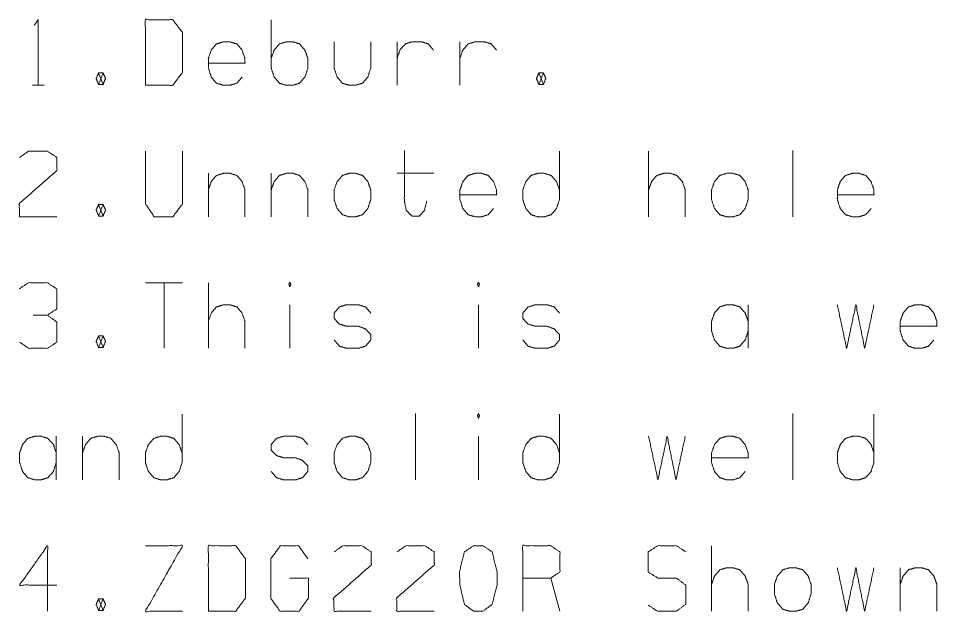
# Paper-space layout 'SHT2' of a CAD drawing. Header units: millimetres. Extents: x 0 to 420, y 0 to 297.
# Drawn here: x 331.84 to 365.11, y 202.37 to 223.89 of the extents above; entities that cross this region are included whole.
import ezdxf

# ---------------------------------------------------------------- set-up
doc = ezdxf.new("R2010")
doc.units = ezdxf.units.MM
doc.layers.add('101', color=7, linetype='Continuous', true_color=0xffffff)

psp = doc.layouts.new('SHT2')

# ---------------------------------------------------------------- linework, layer by layer
at = {"layer": '101', "color": 72, "linetype": 'Continuous', "lineweight": 18}
for p, q in [((340.993, 222.091), (340.993, 223.841)), ((345.546, 221.466), (345.546, 223.041)), ((347.823, 221.466), (347.823, 223.041)), ((334.747, 221.916), (334.906, 221.491)), ((350.682, 221.916), (350.842, 221.491)), ((332.347, 221.466), (332.771, 221.466)), ((354.652, 216.703), (354.652, 219.078)), ((359.877, 219.103), (359.877, 216.703)), ((338.717, 218.278), (338.717, 216.703)), ((340.993, 218.278), (340.993, 216.703)), ((345.546, 218.278), (346.872, 218.278)), ((334.747, 217.153), (334.906, 216.728)), ((337.784, 214.316), (336.44, 214.316)), ((337.112, 214.316), (337.112, 211.941)), ((338.717, 211.941), (338.717, 214.316)), ((341.665, 213.516), (341.665, 211.941)), ((348.494, 213.516), (348.494, 211.941)), ((358.254, 211.941), (358.254, 213.516)), ((334.747, 212.391), (334.906, 211.966)), ((346.218, 209.578), (346.218, 207.178)), ((359.877, 209.578), (359.877, 207.178)), ((333.213, 207.178), (333.213, 208.753)), ((334.164, 208.753), (334.164, 207.178)), ((348.494, 208.753), (348.494, 207.178)), ((356.929, 202.416), (356.929, 204.791)), ((363.758, 203.991), (363.758, 202.416)), ((351.442, 202.416), (351.107, 203.616)), ((334.747, 202.866), (334.906, 202.441))]:
    psp.add_line(p, q, dxfattribs=at)
for points, knots in [([(332.418, 223.641), (332.559, 223.841), (332.559, 221.466)], [0, 0, 0.093493, 1, 1]), ([(336.44, 221.466), (337.43, 221.466), (337.784, 221.941), (337.784, 223.366), (337.43, 223.841), (336.44, 223.841), (336.44, 221.466)], [0, 0, 0.142136, 0.227162, 0.431789, 0.516815, 0.658951, 1, 1]), ([(339.936, 221.766), (339.742, 221.541), (339.495, 221.466), (339.265, 221.466), (339.017, 221.541), (338.823, 221.766), (338.717, 222.091), (338.717, 222.441), (338.823, 222.741), (339.017, 222.966), (339.265, 223.041), (339.495, 223.041), (339.742, 222.966), (339.936, 222.741), (340.042, 222.441), (340.042, 222.266), (338.717, 222.266)], [0, 0, 0.053947, 0.100855, 0.14254, 0.189447, 0.243395, 0.305416, 0.368915, 0.42664, 0.480587, 0.527494, 0.569179, 0.616087, 0.670034, 0.727758, 0.759509, 1, 1]), ([(340.993, 222.091), (341.099, 221.766), (341.294, 221.541), (341.541, 221.466), (341.771, 221.466), (342.018, 221.541), (342.213, 221.766), (342.319, 222.091), (342.319, 222.441), (342.213, 222.741), (342.018, 222.966), (341.771, 223.041), (341.541, 223.041), (341.294, 222.966), (341.099, 222.741), (340.993, 222.441)], [0, 0, 0.078529, 0.146836, 0.206229, 0.259009, 0.318403, 0.38671, 0.46524, 0.54564, 0.61873, 0.687037, 0.746431, 0.799211, 0.858605, 0.926912, 1, 1]), ([(343.27, 223.041), (343.27, 222.091), (343.376, 221.766), (343.57, 221.541), (343.818, 221.466), (344.047, 221.466), (344.295, 221.541), (344.489, 221.766), (344.595, 222.091), (344.595, 223.041)], [0, 0, 0.242015, 0.329107, 0.404862, 0.470731, 0.529267, 0.595137, 0.670892, 0.757985, 1, 1]), ([(345.546, 222.441), (345.652, 222.741), (345.847, 222.966), (346.094, 223.041), (346.43, 223.041), (346.677, 222.966), (346.872, 222.741)], [0, 0, 0.180183, 0.348577, 0.494998, 0.685177, 0.831597, 1, 1]), ([(347.823, 222.441), (347.929, 222.741), (348.123, 222.966), (348.371, 223.041), (348.706, 223.041), (348.954, 222.966), (349.148, 222.741)], [0, 0, 0.180186, 0.348584, 0.494996, 0.68519, 0.831602, 1, 1]), ([(334.747, 221.491), (334.906, 221.491), (334.995, 221.716), (334.906, 221.916), (334.747, 221.916), (334.659, 221.716), (334.747, 221.491), (334.906, 221.916)], [0, 0, 0.093967, 0.236787, 0.365957, 0.459924, 0.589093, 0.731914, 1, 1]), ([(350.682, 221.491), (350.842, 221.491), (350.93, 221.716), (350.842, 221.916), (350.682, 221.916), (350.594, 221.716), (350.682, 221.491), (350.842, 221.916)], [0, 0, 0.093976, 0.236793, 0.365959, 0.459935, 0.589101, 0.731917, 1, 1]), ([(331.887, 218.853), (332.206, 219.078), (332.895, 219.078), (333.231, 218.853), (333.231, 218.378), (331.87, 217.178), (331.887, 216.703), (333.231, 216.703)], [0, 0, 0.069691, 0.192975, 0.265273, 0.350228, 0.674739, 0.759753, 1, 1]), ([(336.44, 219.078), (336.44, 217.178), (336.759, 216.703), (337.43, 216.703), (337.784, 217.178), (337.784, 219.078)], [0, 0, 0.33715, 0.4386, 0.557782, 0.66285, 1, 1]), ([(346.624, 217.278), (346.536, 216.928), (346.342, 216.728), (346.094, 216.728), (345.882, 216.928), (345.811, 217.278), (345.811, 219.103)], [0, 0, 0.107405, 0.190393, 0.264024, 0.350759, 0.456999, 1, 1]), ([(351.425, 219.078), (351.425, 217.328), (351.319, 217.003), (351.124, 216.778), (350.877, 216.703), (350.647, 216.703), (350.4, 216.778), (350.205, 217.003), (350.099, 217.328), (350.099, 217.678), (350.205, 217.978), (350.4, 218.203), (350.647, 218.278), (350.877, 218.278), (351.124, 218.203), (351.319, 217.978), (351.425, 217.678)], [0, 0, 0.286726, 0.34274, 0.391457, 0.433823, 0.47147, 0.513836, 0.562558, 0.61857, 0.675917, 0.728048, 0.77677, 0.819136, 0.856783, 0.899149, 0.947866, 1, 1]), ([(338.717, 217.678), (338.823, 217.978), (339.017, 218.203), (339.265, 218.278), (339.495, 218.278), (339.742, 218.203), (339.936, 217.978), (340.042, 217.678), (340.042, 216.703)], [0, 0, 0.107751, 0.20845, 0.296009, 0.373819, 0.461377, 0.562077, 0.669825, 1, 1]), ([(340.993, 217.678), (341.099, 217.978), (341.294, 218.203), (341.541, 218.278), (341.771, 218.278), (342.018, 218.203), (342.213, 217.978), (342.319, 217.678), (342.319, 216.703)], [0, 0, 0.107748, 0.208448, 0.296006, 0.373816, 0.461375, 0.562074, 0.669825, 1, 1]), ([(343.376, 217.003), (343.57, 216.778), (343.818, 216.703), (344.047, 216.703), (344.295, 216.778), (344.489, 217.003), (344.595, 217.328), (344.595, 217.678), (344.489, 217.978), (344.295, 218.203), (344.047, 218.278), (343.818, 218.278), (343.57, 218.203), (343.376, 217.978), (343.27, 217.678), (343.27, 217.328), (343.376, 217.003)], [0, 0, 0.063224, 0.118197, 0.16705, 0.222023, 0.285247, 0.357933, 0.432351, 0.500001, 0.563225, 0.618199, 0.667051, 0.722025, 0.785248, 0.852898, 0.927315, 1, 1]), ([(349.042, 217.003), (348.848, 216.778), (348.6, 216.703), (348.371, 216.703), (348.123, 216.778), (347.929, 217.003), (347.823, 217.328), (347.823, 217.678), (347.929, 217.978), (348.123, 218.203), (348.371, 218.278), (348.6, 218.278), (348.848, 218.203), (349.042, 217.978), (349.148, 217.678), (349.148, 217.503), (347.823, 217.503)], [0, 0, 0.053948, 0.100859, 0.142544, 0.189448, 0.243396, 0.305417, 0.368916, 0.42664, 0.480587, 0.527492, 0.569177, 0.616088, 0.670036, 0.72776, 0.759511, 1, 1]), ([(354.652, 217.678), (354.758, 217.978), (354.953, 218.203), (355.2, 218.278), (355.43, 218.278), (355.677, 218.203), (355.872, 217.978), (355.978, 217.678), (355.978, 216.703)], [0, 0, 0.107753, 0.208452, 0.296004, 0.373813, 0.461379, 0.562078, 0.669826, 1, 1]), ([(357.035, 217.003), (357.229, 216.778), (357.477, 216.703), (357.706, 216.703), (357.954, 216.778), (358.148, 217.003), (358.254, 217.328), (358.254, 217.678), (358.148, 217.978), (357.954, 218.203), (357.706, 218.278), (357.477, 218.278), (357.229, 218.203), (357.035, 217.978), (356.929, 217.678), (356.929, 217.328), (357.035, 217.003)], [0, 0, 0.063224, 0.118201, 0.167054, 0.222023, 0.285246, 0.357933, 0.432351, 0.500003, 0.563226, 0.618195, 0.667048, 0.722026, 0.785249, 0.852898, 0.927315, 1, 1]), ([(362.701, 217.003), (362.507, 216.778), (362.259, 216.703), (362.03, 216.703), (361.782, 216.778), (361.588, 217.003), (361.482, 217.328), (361.482, 217.678), (361.588, 217.978), (361.782, 218.203), (362.03, 218.278), (362.259, 218.278), (362.507, 218.203), (362.701, 217.978), (362.807, 217.678), (362.807, 217.503), (361.482, 217.503)], [0, 0, 0.053942, 0.100853, 0.142537, 0.189448, 0.243395, 0.305415, 0.368913, 0.426636, 0.480583, 0.527493, 0.569178, 0.616089, 0.670031, 0.727756, 0.759507, 1, 1]), ([(334.747, 216.728), (334.906, 216.728), (334.995, 216.953), (334.906, 217.153), (334.747, 217.153), (334.659, 216.953), (334.747, 216.728), (334.906, 217.153)], [0, 0, 0.093967, 0.236787, 0.365957, 0.459924, 0.589093, 0.731914, 1, 1]), ([(332.895, 213.141), (333.231, 213.366), (333.231, 214.091), (332.895, 214.316), (332.206, 214.316), (331.87, 214.091)], [0, 0, 0.153877, 0.429855, 0.583732, 0.846129, 1, 1]), ([(341.665, 214.166), (341.7, 214.266), (341.665, 214.341), (341.63, 214.266), (341.665, 214.166)], [0, 0, 0.28063, 0.499979, 0.719352, 1, 1]), ([(348.494, 214.166), (348.53, 214.266), (348.494, 214.341), (348.459, 214.266), (348.494, 214.166)], [0, 0, 0.280642, 0.5, 0.719358, 1, 1]), ([(338.717, 212.916), (338.823, 213.216), (339.017, 213.441), (339.265, 213.516), (339.495, 213.516), (339.742, 213.441), (339.936, 213.216), (340.042, 212.916), (340.042, 211.941)], [0, 0, 0.107751, 0.20845, 0.296009, 0.373819, 0.461377, 0.562077, 0.669825, 1, 1]), ([(343.27, 212.241), (343.464, 212.016), (343.712, 211.941), (344.154, 211.941), (344.401, 212.016), (344.595, 212.241), (344.595, 212.441), (344.401, 212.641), (344.154, 212.741), (343.712, 212.741), (343.464, 212.816), (343.27, 213.016), (343.27, 213.216), (343.464, 213.441), (343.712, 213.516), (344.154, 213.516), (344.401, 213.441), (344.595, 213.216)], [0, 0, 0.059087, 0.110464, 0.198265, 0.249642, 0.308729, 0.348471, 0.403897, 0.456927, 0.544728, 0.596106, 0.651529, 0.691271, 0.750358, 0.801735, 0.889536, 0.940913, 1, 1]), ([(350.099, 212.241), (350.294, 212.016), (350.541, 211.941), (350.983, 211.941), (351.23, 212.016), (351.425, 212.241), (351.425, 212.441), (351.23, 212.641), (350.983, 212.741), (350.541, 212.741), (350.294, 212.816), (350.099, 213.016), (350.099, 213.216), (350.294, 213.441), (350.541, 213.516), (350.983, 213.516), (351.23, 213.441), (351.425, 213.216)], [0, 0, 0.059087, 0.110467, 0.198263, 0.249643, 0.30873, 0.348471, 0.403896, 0.456929, 0.544726, 0.596107, 0.651529, 0.69127, 0.750357, 0.801737, 0.889533, 0.940913, 1, 1]), ([(358.254, 212.916), (358.148, 213.216), (357.954, 213.441), (357.706, 213.516), (357.477, 213.516), (357.229, 213.441), (357.035, 213.216), (356.929, 212.916), (356.929, 212.566), (357.035, 212.241), (357.229, 212.016), (357.477, 211.941), (357.706, 211.941), (357.954, 212.016), (358.148, 212.241), (358.254, 212.566)], [0, 0, 0.073091, 0.141398, 0.200787, 0.253567, 0.312965, 0.381272, 0.45436, 0.53476, 0.613289, 0.681595, 0.740993, 0.793773, 0.853162, 0.921469, 1, 1]), ([(361.482, 213.516), (361.817, 211.941), (362.153, 213.516), (362.471, 211.941), (362.807, 213.516)], [0, 0, 0.250139, 0.500279, 0.74986, 1, 1]), ([(364.978, 212.241), (364.783, 212.016), (364.536, 211.941), (364.306, 211.941), (364.059, 212.016), (363.864, 212.241), (363.758, 212.566), (363.758, 212.916), (363.864, 213.216), (364.059, 213.441), (364.306, 213.516), (364.536, 213.516), (364.783, 213.441), (364.978, 213.216), (365.084, 212.916), (365.084, 212.741), (363.758, 212.741)], [0, 0, 0.053948, 0.100852, 0.142537, 0.189448, 0.243396, 0.305417, 0.368916, 0.42664, 0.480587, 0.527499, 0.569184, 0.616088, 0.670036, 0.72776, 0.759511, 1, 1]), ([(331.887, 212.166), (332.206, 211.941), (332.895, 211.941), (333.231, 212.166), (333.231, 212.891), (332.895, 213.141), (332.382, 213.141)], [0, 0, 0.124118, 0.343684, 0.472445, 0.703375, 0.836734, 1, 1]), ([(334.747, 211.966), (334.906, 211.966), (334.995, 212.191), (334.906, 212.391), (334.747, 212.391), (334.659, 212.191), (334.747, 211.966), (334.906, 212.391)], [0, 0, 0.093967, 0.236787, 0.365957, 0.459924, 0.589093, 0.731914, 1, 1]), ([(337.766, 209.553), (337.766, 207.803), (337.66, 207.478), (337.466, 207.253), (337.218, 207.178), (336.988, 207.178), (336.741, 207.253), (336.546, 207.478), (336.44, 207.803), (336.44, 208.153), (336.546, 208.453), (336.741, 208.678), (336.988, 208.753), (337.218, 208.753), (337.466, 208.678), (337.66, 208.453), (337.766, 208.153)], [0, 0, 0.286728, 0.34274, 0.391461, 0.433825, 0.471472, 0.513836, 0.562557, 0.61857, 0.675918, 0.728051, 0.776772, 0.819136, 0.856783, 0.899147, 0.947868, 1, 1]), ([(348.494, 209.403), (348.53, 209.503), (348.494, 209.578), (348.459, 209.503), (348.494, 209.403)], [0, 0, 0.280642, 0.5, 0.719358, 1, 1]), ([(351.425, 209.553), (351.425, 207.803), (351.319, 207.478), (351.124, 207.253), (350.877, 207.178), (350.647, 207.178), (350.4, 207.253), (350.205, 207.478), (350.099, 207.803), (350.099, 208.153), (350.205, 208.453), (350.4, 208.678), (350.647, 208.753), (350.877, 208.753), (351.124, 208.678), (351.319, 208.453), (351.425, 208.153)], [0, 0, 0.286726, 0.34274, 0.391457, 0.433823, 0.47147, 0.513836, 0.562558, 0.61857, 0.675917, 0.728048, 0.77677, 0.819136, 0.856783, 0.899149, 0.947866, 1, 1]), ([(362.807, 209.553), (362.807, 207.803), (362.701, 207.478), (362.507, 207.253), (362.259, 207.178), (362.03, 207.178), (361.782, 207.253), (361.588, 207.478), (361.482, 207.803), (361.482, 208.153), (361.588, 208.453), (361.782, 208.678), (362.03, 208.753), (362.259, 208.753), (362.507, 208.678), (362.701, 208.453), (362.807, 208.153)], [0, 0, 0.286726, 0.34274, 0.391457, 0.433823, 0.47147, 0.513836, 0.562558, 0.61857, 0.675917, 0.728048, 0.77677, 0.819136, 0.856783, 0.899149, 0.947866, 1, 1]), ([(333.213, 208.153), (333.107, 208.453), (332.913, 208.678), (332.665, 208.753), (332.435, 208.753), (332.188, 208.678), (331.993, 208.453), (331.887, 208.153), (331.887, 207.803), (331.993, 207.478), (332.188, 207.253), (332.435, 207.178), (332.665, 207.178), (332.913, 207.253), (333.107, 207.478), (333.213, 207.803)], [0, 0, 0.07309, 0.141397, 0.20079, 0.253571, 0.312964, 0.381271, 0.45436, 0.53476, 0.613289, 0.681596, 0.740989, 0.79377, 0.853163, 0.92147, 1, 1]), ([(334.164, 208.153), (334.27, 208.453), (334.464, 208.678), (334.712, 208.753), (334.942, 208.753), (335.189, 208.678), (335.383, 208.453), (335.49, 208.153), (335.49, 207.178)], [0, 0, 0.107748, 0.208447, 0.296005, 0.373822, 0.46138, 0.562079, 0.669827, 1, 1]), ([(340.993, 207.478), (341.188, 207.253), (341.435, 207.178), (341.877, 207.178), (342.125, 207.253), (342.319, 207.478), (342.319, 207.678), (342.125, 207.878), (341.877, 207.978), (341.435, 207.978), (341.188, 208.053), (340.993, 208.253), (340.993, 208.453), (341.188, 208.678), (341.435, 208.753), (341.877, 208.753), (342.125, 208.678), (342.319, 208.453)], [0, 0, 0.059084, 0.110465, 0.198266, 0.249642, 0.30873, 0.348471, 0.403896, 0.456927, 0.544728, 0.596109, 0.651529, 0.69127, 0.750355, 0.801735, 0.889536, 0.940913, 1, 1]), ([(343.376, 207.478), (343.57, 207.253), (343.818, 207.178), (344.047, 207.178), (344.295, 207.253), (344.489, 207.478), (344.595, 207.803), (344.595, 208.153), (344.489, 208.453), (344.295, 208.678), (344.047, 208.753), (343.818, 208.753), (343.57, 208.678), (343.376, 208.453), (343.27, 208.153), (343.27, 207.803), (343.376, 207.478)], [0, 0, 0.063224, 0.118197, 0.16705, 0.222023, 0.285247, 0.357933, 0.432351, 0.500001, 0.563225, 0.618199, 0.667051, 0.722025, 0.785248, 0.852898, 0.927315, 1, 1]), ([(354.652, 208.753), (354.988, 207.178), (355.324, 208.753), (355.642, 207.178), (355.978, 208.753)], [0, 0, 0.25014, 0.500279, 0.749861, 1, 1]), ([(358.148, 207.478), (357.954, 207.253), (357.706, 207.178), (357.477, 207.178), (357.229, 207.253), (357.035, 207.478), (356.929, 207.803), (356.929, 208.153), (357.035, 208.453), (357.229, 208.678), (357.477, 208.753), (357.706, 208.753), (357.954, 208.678), (358.148, 208.453), (358.254, 208.153), (358.254, 207.978), (356.929, 207.978)], [0, 0, 0.053947, 0.100851, 0.142536, 0.189447, 0.243394, 0.305414, 0.368912, 0.426635, 0.480583, 0.527494, 0.569178, 0.616082, 0.670029, 0.727755, 0.759506, 1, 1]), ([(333.231, 203.366), (331.887, 203.366), (332.895, 204.791), (332.895, 202.416)], [0, 0, 0.245869, 0.565294, 1, 1]), ([(337.784, 202.416), (336.44, 202.416), (337.784, 204.791), (336.44, 204.791)], [0, 0, 0.248062, 0.751938, 1, 1]), ([(338.717, 202.416), (339.707, 202.416), (340.06, 202.891), (340.06, 204.316), (339.707, 204.791), (338.717, 204.791), (338.717, 202.416)], [0, 0, 0.142136, 0.227162, 0.431789, 0.516815, 0.658951, 1, 1]), ([(341.665, 203.616), (342.337, 203.616), (342.337, 202.891), (342.001, 202.416), (341.311, 202.416), (340.976, 202.891), (340.976, 204.316), (341.329, 204.791), (341.983, 204.791), (342.319, 204.316)], [0, 0, 0.103295, 0.214795, 0.304262, 0.410275, 0.499741, 0.718894, 0.809956, 0.910533, 1, 1]), ([(343.27, 204.566), (343.588, 204.791), (344.277, 204.791), (344.613, 204.566), (344.613, 204.091), (343.252, 202.891), (343.27, 202.416), (344.613, 202.416)], [0, 0, 0.069691, 0.192975, 0.265273, 0.350228, 0.674739, 0.759753, 1, 1]), ([(345.546, 204.566), (345.864, 204.791), (346.554, 204.791), (346.89, 204.566), (346.89, 204.091), (345.529, 202.891), (345.546, 202.416), (346.89, 202.416)], [0, 0, 0.069691, 0.192979, 0.265274, 0.350228, 0.674739, 0.759753, 1, 1]), ([(348.653, 202.416), (348.989, 202.666), (349.166, 203.366), (349.166, 203.841), (348.989, 204.566), (348.653, 204.791), (348.318, 204.791), (347.982, 204.566), (347.805, 203.841), (347.823, 203.366), (347.982, 202.666), (348.318, 202.416), (348.653, 202.416)], [0, 0, 0.067525, 0.18397, 0.260583, 0.380943, 0.446139, 0.500302, 0.565504, 0.685863, 0.762529, 0.878307, 0.945837, 1, 1]), ([(350.099, 202.416), (350.099, 204.791), (351.107, 204.791), (351.442, 204.566), (351.442, 203.841), (351.107, 203.616), (350.099, 203.616)], [0, 0, 0.400952, 0.571037, 0.639278, 0.761674, 0.829915, 1, 1]), ([(354.634, 202.641), (354.97, 202.416), (355.66, 202.416), (355.995, 202.666), (355.995, 203.366), (355.66, 203.616), (354.988, 203.616), (354.634, 203.841), (354.634, 204.566), (354.988, 204.791), (355.66, 204.791), (355.995, 204.566)], [0, 0, 0.068035, 0.184055, 0.25452, 0.372335, 0.4428, 0.555842, 0.62637, 0.748395, 0.818923, 0.931965, 1, 1]), ([(356.929, 203.391), (357.035, 203.691), (357.229, 203.916), (357.477, 203.991), (357.706, 203.991), (357.954, 203.916), (358.148, 203.691), (358.254, 203.391), (358.254, 202.416)], [0, 0, 0.107748, 0.208447, 0.296012, 0.373822, 0.461374, 0.562073, 0.669826, 1, 1]), ([(359.311, 202.716), (359.506, 202.491), (359.753, 202.416), (359.983, 202.416), (360.23, 202.491), (360.425, 202.716), (360.531, 203.041), (360.531, 203.391), (360.425, 203.691), (360.23, 203.916), (359.983, 203.991), (359.753, 203.991), (359.506, 203.916), (359.311, 203.691), (359.205, 203.391), (359.205, 203.041), (359.311, 202.716)], [0, 0, 0.063224, 0.118193, 0.167046, 0.222024, 0.285248, 0.357933, 0.43235, 0.5, 0.563224, 0.618202, 0.667055, 0.722024, 0.785248, 0.852897, 0.927315, 1, 1]), ([(361.482, 203.991), (361.817, 202.416), (362.153, 203.991), (362.471, 202.416), (362.807, 203.991)], [0, 0, 0.250139, 0.500279, 0.74986, 1, 1]), ([(363.758, 203.391), (363.864, 203.691), (364.059, 203.916), (364.306, 203.991), (364.536, 203.991), (364.783, 203.916), (364.978, 203.691), (365.084, 203.391), (365.084, 202.416)], [0, 0, 0.107749, 0.208448, 0.296014, 0.373824, 0.461376, 0.562076, 0.669824, 1, 1]), ([(334.747, 202.441), (334.906, 202.441), (334.995, 202.666), (334.906, 202.866), (334.747, 202.866), (334.659, 202.666), (334.747, 202.441), (334.906, 202.866)], [0, 0, 0.093967, 0.236787, 0.365957, 0.459924, 0.589093, 0.731914, 1, 1])]:
    psp.add_open_spline(points, degree=1, knots=knots, dxfattribs=at)

doc.saveas('drawing.dxf')
